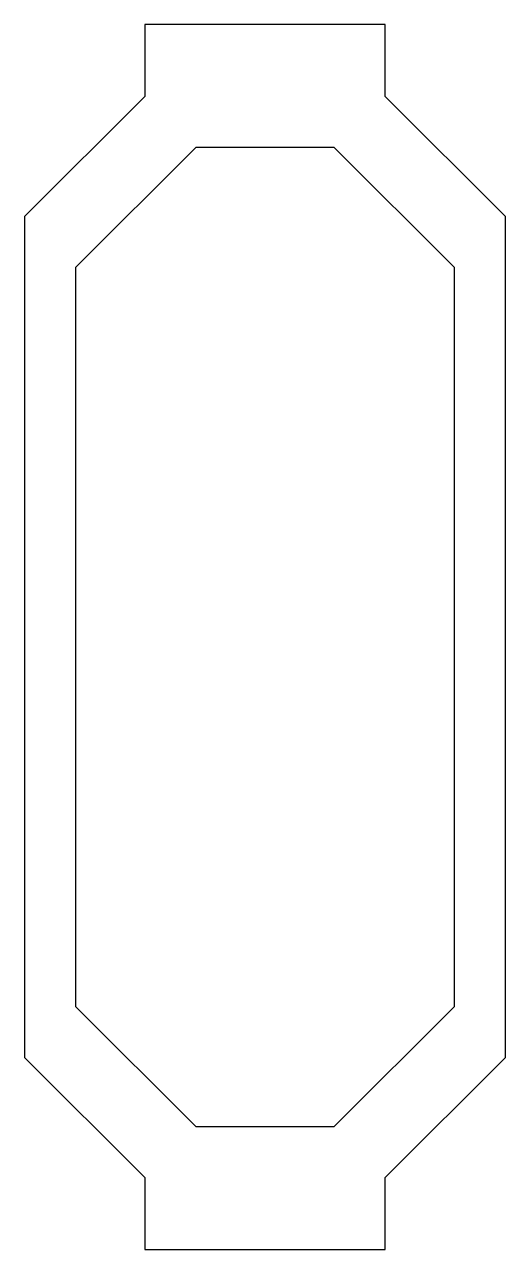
# Model space of a CAD drawing. Header units: millimetres. Extents: x -20 to 20, y -51 to 51.
import ezdxf

# ---------------------------------------------------------------- set-up
doc = ezdxf.new("R2010")
doc.units = ezdxf.units.MM

msp = doc.modelspace()

# ---------------------------------------------------------------- linework, layer by layer
at = {"color": 7, "linetype": 'Continuous', "lineweight": 25}
for p, q in [((-10, 51), (-10, 45)), ((10, 51), (-10, 51)), ((10, 45), (10, 51)), ((-10, 45), (-20, 35)), ((20, 35), (10, 45)), ((-5.76, 40.76), (-15.76, 30.76)), ((5.76, 40.76), (-5.76, 40.76)), ((15.76, 30.76), (5.76, 40.76)), ((-20, 35), (-20, -35)), ((20, -35), (20, 35)), ((-15.76, 30.76), (-15.76, -30.76)), ((15.76, -30.76), (15.76, 30.76)), ((-15.76, -30.76), (-5.76, -40.76)), ((5.76, -40.76), (15.76, -30.76)), ((-20, -35), (-10, -45)), ((10, -45), (20, -35)), ((-5.76, -40.76), (5.76, -40.76)), ((-10, -45), (-10, -51)), ((10, -51), (10, -45)), ((-10, -51), (10, -51))]:
    msp.add_line(p, q, dxfattribs=at)

doc.saveas('drawing.dxf')
